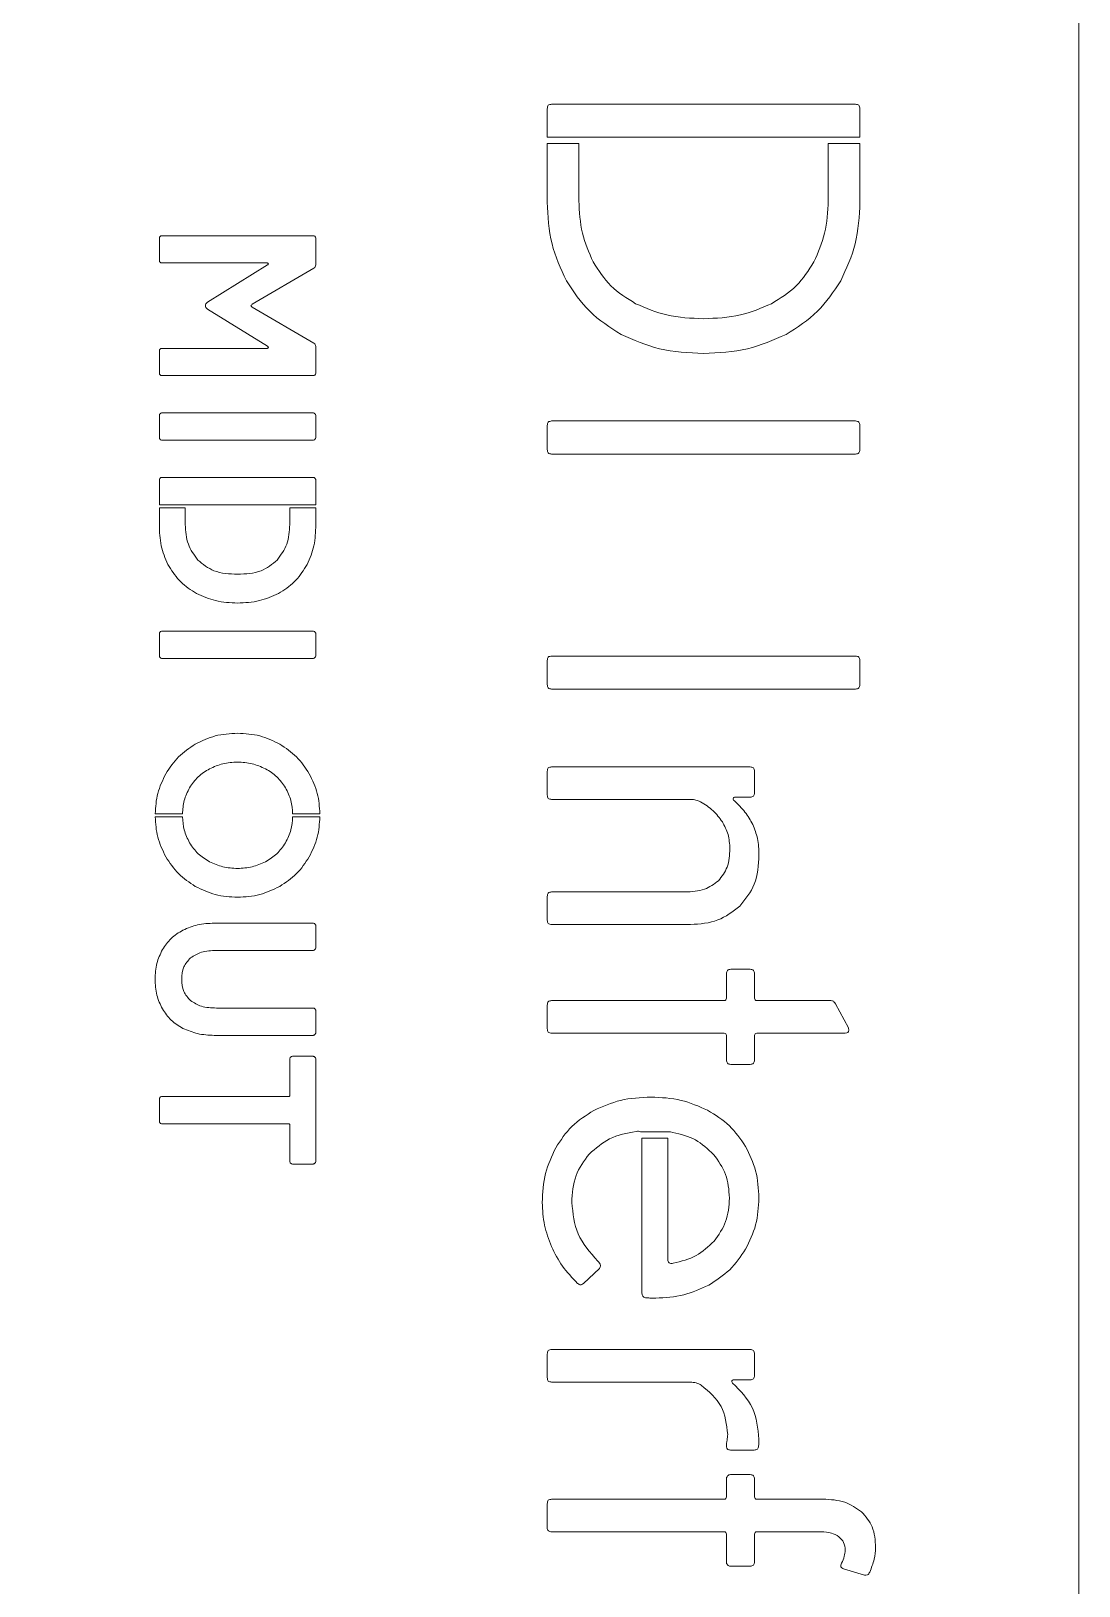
# Model space of a CAD drawing. Header units: millimetres. Extents: x 102.7 to 194.7, y 56.5 to 153.8.
# Drawn here: x 130.95 to 147.7, y 80.92 to 105.78 of the extents above; entities that cross this region are included whole.
import ezdxf

# ---------------------------------------------------------------- set-up
doc = ezdxf.new("R2010")
doc.units = ezdxf.units.MM
doc.header["$MEASUREMENT"] = 0
doc.layers.add('Engravings', color=7, linetype='Continuous', lineweight=0)
doc.layers.add('Outlines', color=7, linetype='Continuous', lineweight=0)

# ---------------------------------------------------------------- blocks, each defined once
blk = doc.blocks.new('Block_2')
at = {"layer": 'Engravings', "color": 18, "lineweight": 0, "true_color": 0x000000}
for points, knots in [([(139.739, 104.081), (139.739, 104.081), (143.653, 104.081), (143.653, 104.081), (143.653, 104.081), (144.196, 104.081), (144.196, 104.081), (144.196, 104.081), (144.196, 104.538), (144.196, 104.538), (144.193, 104.559), (144.19, 104.58), (144.178, 104.592), (144.166, 104.604), (144.145, 104.607), (144.124, 104.61), (144.124, 104.61), (139.267, 104.61), (139.267, 104.61), (139.246, 104.607), (139.226, 104.604), (139.214, 104.592), (139.202, 104.58), (139.199, 104.559), (139.196, 104.538), (139.196, 104.538), (139.196, 104.081), (139.196, 104.081), (139.196, 104.081), (139.739, 104.081), (139.739, 104.081)], [0, 0, 0, 0, 1, 1, 1, 2, 2, 2, 3, 3, 3, 4, 4, 4, 5, 5, 5, 6, 6, 6, 7, 7, 7, 8, 8, 8, 9, 9, 9, 10, 10, 10, 10]), ([(143.689, 103.981), (143.689, 103.981), (143.689, 103.067), (143.689, 103.067), (143.68, 102.891), (143.672, 102.715), (143.631, 102.547), (143.593, 102.39), (143.527, 102.239), (143.46, 102.088), (143.374, 101.953), (143.287, 101.818), (143.176, 101.707), (143.062, 101.594), (142.922, 101.507), (142.782, 101.421), (142.618, 101.351), (142.455, 101.281), (142.285, 101.241), (142.094, 101.196), (141.895, 101.189), (141.696, 101.181), (141.497, 101.189), (141.297, 101.196), (141.107, 101.241), (140.937, 101.281), (140.773, 101.351), (140.61, 101.421), (140.47, 101.507), (140.33, 101.594), (140.215, 101.707), (140.104, 101.818), (140.018, 101.953), (139.932, 102.088), (139.865, 102.239), (139.798, 102.39), (139.76, 102.547), (139.719, 102.715), (139.711, 102.891), (139.703, 103.067), (139.703, 103.067), (139.703, 103.981), (139.703, 103.981), (139.703, 103.981), (139.196, 103.981), (139.196, 103.981), (139.196, 103.981), (139.196, 103.046), (139.196, 103.046), (139.207, 102.819), (139.218, 102.593), (139.273, 102.378), (139.324, 102.175), (139.413, 101.982), (139.503, 101.788), (139.617, 101.615), (139.731, 101.441), (139.875, 101.299), (140.022, 101.155), (140.2, 101.043), (140.378, 100.931), (140.579, 100.842), (140.781, 100.752), (140.991, 100.701), (141.219, 100.646), (141.457, 100.635), (141.696, 100.624), (141.934, 100.635), (142.173, 100.646), (142.4, 100.701), (142.611, 100.752), (142.812, 100.842), (143.014, 100.931), (143.192, 101.043), (143.37, 101.155), (143.516, 101.299), (143.661, 101.441), (143.775, 101.615), (143.889, 101.788), (143.978, 101.982), (144.068, 102.175), (144.119, 102.378), (144.173, 102.593), (144.185, 102.819), (144.196, 103.046), (144.196, 103.046), (144.196, 103.981), (144.196, 103.981), (144.196, 103.981), (143.689, 103.981), (143.689, 103.981)], [0, 0, 0, 0, 1, 1, 1, 2, 2, 2, 3, 3, 3, 4, 4, 4, 5, 5, 5, 6, 6, 6, 7, 7, 7, 8, 8, 8, 9, 9, 9, 10, 10, 10, 11, 11, 11, 12, 12, 12, 13, 13, 13, 14, 14, 14, 15, 15, 15, 16, 16, 16, 17, 17, 17, 18, 18, 18, 19, 19, 19, 20, 20, 20, 21, 21, 21, 22, 22, 22, 23, 23, 23, 24, 24, 24, 25, 25, 25, 26, 26, 26, 27, 27, 27, 28, 28, 28, 29, 29, 29, 30, 30, 30, 30])]:
    blk.add_open_spline(points, degree=3, knots=knots, dxfattribs=at)
blk = doc.blocks.new('Block_6')
at = {"layer": 'Engravings', "color": 18, "lineweight": 0, "true_color": 0x000000}
for points, knots in [([(133.431, 98.207), (133.431, 98.207), (135.06, 98.207), (135.06, 98.207), (135.06, 98.207), (135.496, 98.207), (135.496, 98.207), (135.496, 98.207), (135.496, 98.6), (135.496, 98.6), (135.495, 98.606), (135.495, 98.612), (135.493, 98.617), (135.491, 98.622), (135.487, 98.626), (135.483, 98.631), (135.479, 98.634), (135.475, 98.638), (135.469, 98.64), (135.464, 98.642), (135.459, 98.643), (135.453, 98.643), (135.453, 98.643), (133.039, 98.643), (133.039, 98.643), (133.033, 98.643), (133.027, 98.642), (133.022, 98.64), (133.017, 98.638), (133.013, 98.634), (133.008, 98.631), (133.005, 98.626), (133.001, 98.622), (132.999, 98.617), (132.997, 98.612), (132.996, 98.606), (132.996, 98.6), (132.996, 98.6), (132.996, 98.207), (132.996, 98.207), (132.996, 98.207), (133.431, 98.207), (133.431, 98.207)], [0, 0, 0, 0, 1, 1, 1, 2, 2, 2, 3, 3, 3, 4, 4, 4, 5, 5, 5, 6, 6, 6, 7, 7, 7, 8, 8, 8, 9, 9, 9, 10, 10, 10, 11, 11, 11, 12, 12, 12, 13, 13, 13, 14, 14, 14, 14]), ([(135.082, 98.157), (135.082, 98.157), (135.082, 97.89), (135.082, 97.89), (135.074, 97.782), (135.067, 97.674), (135.032, 97.576), (134.998, 97.485), (134.94, 97.404), (134.881, 97.322), (134.799, 97.256), (134.716, 97.191), (134.623, 97.153), (134.508, 97.106), (134.377, 97.101), (134.246, 97.097), (134.115, 97.101), (133.984, 97.106), (133.869, 97.153), (133.776, 97.191), (133.693, 97.256), (133.61, 97.322), (133.552, 97.404), (133.493, 97.485), (133.46, 97.576), (133.424, 97.674), (133.417, 97.782), (133.41, 97.89), (133.41, 97.89), (133.41, 98.157), (133.41, 98.157), (133.41, 98.157), (132.996, 98.157), (132.996, 98.157), (132.996, 98.157), (132.996, 97.843), (132.996, 97.843), (133.002, 97.731), (133.007, 97.619), (133.035, 97.512), (133.061, 97.411), (133.106, 97.314), (133.151, 97.218), (133.209, 97.131), (133.266, 97.045), (133.339, 96.973), (133.412, 96.902), (133.501, 96.846), (133.59, 96.79), (133.691, 96.745), (133.791, 96.7), (133.896, 96.674), (134.009, 96.647), (134.128, 96.641), (134.246, 96.636), (134.364, 96.641), (134.482, 96.647), (134.595, 96.674), (134.7, 96.7), (134.801, 96.745), (134.901, 96.79), (134.99, 96.846), (135.079, 96.902), (135.153, 96.973), (135.226, 97.045), (135.283, 97.131), (135.34, 97.218), (135.386, 97.314), (135.431, 97.411), (135.457, 97.512), (135.484, 97.619), (135.49, 97.731), (135.496, 97.843), (135.496, 97.843), (135.496, 98.157), (135.496, 98.157), (135.496, 98.157), (135.082, 98.157), (135.082, 98.157)], [0, 0, 0, 0, 1, 1, 1, 2, 2, 2, 3, 3, 3, 4, 4, 4, 5, 5, 5, 6, 6, 6, 7, 7, 7, 8, 8, 8, 9, 9, 9, 10, 10, 10, 11, 11, 11, 12, 12, 12, 13, 13, 13, 14, 14, 14, 15, 15, 15, 16, 16, 16, 17, 17, 17, 18, 18, 18, 19, 19, 19, 20, 20, 20, 21, 21, 21, 22, 22, 22, 23, 23, 23, 24, 24, 24, 25, 25, 25, 26, 26, 26, 26])]:
    blk.add_open_spline(points, degree=3, knots=knots, dxfattribs=at)
blk = doc.blocks.new('Block_7')
at = {"layer": 'Engravings', "color": 18, "lineweight": 0, "true_color": 0x000000}
for points in [[(133.365, 93.268), (133.37, 93.339), (133.375, 93.41), (133.393, 93.477), (133.412, 93.548), (133.446, 93.616), (133.48, 93.684), (133.522, 93.745), (133.564, 93.807), (133.617, 93.857), (133.67, 93.907), (133.734, 93.947), (133.798, 93.986), (133.867, 94.017), (133.937, 94.048), (134.011, 94.066), (134.087, 94.085), (134.166, 94.089), (134.246, 94.093), (134.325, 94.089), (134.405, 94.085), (134.481, 94.066), (134.554, 94.048), (134.624, 94.017), (134.694, 93.986), (134.758, 93.947), (134.821, 93.907), (134.874, 93.857), (134.927, 93.807), (134.97, 93.745), (135.012, 93.684), (135.046, 93.616), (135.08, 93.548), (135.099, 93.477), (135.117, 93.41), (135.122, 93.339), (135.126, 93.268), (135.126, 93.268), (135.562, 93.268), (135.562, 93.268), (135.555, 93.378), (135.548, 93.487), (135.521, 93.591), (135.492, 93.7), (135.442, 93.804), (135.392, 93.907), (135.33, 94.002), (135.267, 94.097), (135.189, 94.176), (135.11, 94.255), (135.015, 94.318), (134.921, 94.381), (134.816, 94.431), (134.712, 94.482), (134.602, 94.511), (134.487, 94.541), (134.367, 94.547), (134.246, 94.554), (134.125, 94.547), (134.004, 94.541), (133.89, 94.511), (133.78, 94.482), (133.675, 94.431), (133.571, 94.381), (133.476, 94.318), (133.382, 94.255), (133.303, 94.176), (133.224, 94.097), (133.162, 94.002), (133.099, 93.907), (133.049, 93.804), (132.999, 93.7), (132.971, 93.591), (132.944, 93.487), (132.936, 93.378), (132.93, 93.268), (132.93, 93.268), (133.365, 93.268), (133.365, 93.268)], [(135.126, 93.218), (135.122, 93.147), (135.117, 93.077), (135.099, 93.01), (135.08, 92.938), (135.046, 92.87), (135.012, 92.802), (134.97, 92.741), (134.927, 92.68), (134.874, 92.629), (134.821, 92.579), (134.758, 92.54), (134.694, 92.5), (134.624, 92.469), (134.554, 92.438), (134.481, 92.42), (134.405, 92.401), (134.325, 92.397), (134.246, 92.393), (134.166, 92.397), (134.087, 92.401), (134.011, 92.42), (133.937, 92.438), (133.867, 92.469), (133.798, 92.5), (133.734, 92.54), (133.67, 92.579), (133.617, 92.629), (133.564, 92.68), (133.522, 92.741), (133.48, 92.802), (133.446, 92.87), (133.412, 92.938), (133.393, 93.01), (133.375, 93.077), (133.37, 93.147), (133.365, 93.218), (133.365, 93.218), (132.93, 93.218), (132.93, 93.218), (132.936, 93.109), (132.944, 92.999), (132.971, 92.895), (132.999, 92.786), (133.049, 92.682), (133.099, 92.579), (133.162, 92.484), (133.224, 92.389), (133.303, 92.311), (133.382, 92.232), (133.476, 92.169), (133.571, 92.106), (133.675, 92.055), (133.78, 92.005), (133.89, 91.976), (134.004, 91.946), (134.125, 91.939), (134.246, 91.932), (134.367, 91.939), (134.487, 91.946), (134.602, 91.976), (134.712, 92.005), (134.816, 92.055), (134.921, 92.106), (135.015, 92.169), (135.11, 92.232), (135.189, 92.311), (135.267, 92.389), (135.33, 92.484), (135.392, 92.579), (135.442, 92.682), (135.492, 92.786), (135.521, 92.895), (135.548, 92.999), (135.555, 93.109), (135.562, 93.218), (135.562, 93.218), (135.126, 93.218), (135.126, 93.218)]]:
    blk.add_open_spline(points, degree=3, knots=[0, 0, 0, 0, 1, 1, 1, 2, 2, 2, 3, 3, 3, 4, 4, 4, 5, 5, 5, 6, 6, 6, 7, 7, 7, 8, 8, 8, 9, 9, 9, 10, 10, 10, 11, 11, 11, 12, 12, 12, 13, 13, 13, 14, 14, 14, 15, 15, 15, 16, 16, 16, 17, 17, 17, 18, 18, 18, 19, 19, 19, 20, 20, 20, 21, 21, 21, 22, 22, 22, 23, 23, 23, 24, 24, 24, 25, 25, 25, 26, 26, 26, 26], dxfattribs=at)

msp = doc.modelspace()

# ---------------------------------------------------------------- linework, layer by layer
at = {"layer": 'Engravings', "color": 18, "lineweight": 0, "true_color": 0x000000}
for points, knots in [([(134.717, 102.072), (134.722, 102.072), (134.728, 102.071), (134.732, 102.069), (134.734, 102.067), (134.737, 102.064), (134.739, 102.061), (134.738, 102.057), (134.738, 102.053), (134.737, 102.05), (134.735, 102.046), (134.73, 102.043), (134.724, 102.04), (134.724, 102.04), (133.767, 101.443), (133.767, 101.443), (133.757, 101.435), (133.746, 101.428), (133.74, 101.417), (133.736, 101.409), (133.734, 101.399), (133.732, 101.39), (133.733, 101.379), (133.735, 101.369), (133.74, 101.36), (133.746, 101.35), (133.757, 101.343), (133.767, 101.336), (133.767, 101.336), (134.724, 100.74), (134.724, 100.74), (134.73, 100.737), (134.735, 100.734), (134.737, 100.729), (134.738, 100.726), (134.738, 100.722), (134.739, 100.718), (134.737, 100.715), (134.734, 100.712), (134.732, 100.71), (134.728, 100.708), (134.722, 100.708), (134.717, 100.707), (134.717, 100.707), (133.035, 100.707), (133.035, 100.707), (133.03, 100.707), (133.024, 100.707), (133.019, 100.705), (133.014, 100.703), (133.011, 100.7), (133.007, 100.697), (133.003, 100.693), (133, 100.689), (132.998, 100.684), (132.997, 100.679), (132.996, 100.674), (132.996, 100.668), (132.996, 100.668), (132.996, 100.311), (132.996, 100.311), (132.996, 100.305), (132.997, 100.3), (132.998, 100.295), (133, 100.29), (133.003, 100.286), (133.007, 100.282), (133.011, 100.279), (133.014, 100.276), (133.019, 100.274), (133.024, 100.272), (133.03, 100.272), (133.035, 100.272), (133.035, 100.272), (135.457, 100.272), (135.457, 100.272), (135.462, 100.272), (135.468, 100.272), (135.473, 100.274), (135.477, 100.276), (135.481, 100.279), (135.485, 100.282), (135.488, 100.286), (135.491, 100.29), (135.493, 100.295), (135.495, 100.3), (135.495, 100.305), (135.496, 100.311), (135.496, 100.311), (135.496, 100.74), (135.496, 100.74), (135.495, 100.75), (135.493, 100.76), (135.489, 100.768), (135.484, 100.777), (135.476, 100.783), (135.467, 100.79), (135.467, 100.79), (134.482, 101.368), (134.482, 101.368), (134.475, 101.371), (134.469, 101.374), (134.465, 101.379), (134.463, 101.382), (134.462, 101.386), (134.46, 101.39), (134.462, 101.392), (134.464, 101.394), (134.465, 101.397), (134.47, 101.402), (134.476, 101.407), (134.482, 101.411), (134.482, 101.411), (135.467, 101.99), (135.467, 101.99), (135.476, 101.996), (135.484, 102.002), (135.489, 102.011), (135.493, 102.019), (135.495, 102.029), (135.496, 102.04), (135.496, 102.04), (135.496, 102.468), (135.496, 102.468), (135.495, 102.474), (135.495, 102.479), (135.493, 102.484), (135.491, 102.489), (135.488, 102.493), (135.485, 102.497), (135.481, 102.5), (135.477, 102.503), (135.473, 102.505), (135.468, 102.507), (135.462, 102.507), (135.457, 102.507), (135.457, 102.507), (133.035, 102.507), (133.035, 102.507), (133.03, 102.507), (133.024, 102.507), (133.019, 102.505), (133.014, 102.503), (133.011, 102.5), (133.007, 102.497), (133.003, 102.493), (133, 102.489), (132.998, 102.484), (132.997, 102.479), (132.996, 102.474), (132.996, 102.468), (132.996, 102.468), (132.996, 102.111), (132.996, 102.111), (132.996, 102.105), (132.997, 102.1), (132.998, 102.095), (133, 102.09), (133.003, 102.086), (133.007, 102.082), (133.011, 102.079), (133.014, 102.076), (133.019, 102.074), (133.024, 102.072), (133.03, 102.072), (133.035, 102.072), (133.035, 102.072), (134.717, 102.072), (134.717, 102.072)], [0, 0, 0, 0, 1, 1, 1, 2, 2, 2, 3, 3, 3, 4, 4, 4, 5, 5, 5, 6, 6, 6, 7, 7, 7, 8, 8, 8, 9, 9, 9, 10, 10, 10, 11, 11, 11, 12, 12, 12, 13, 13, 13, 14, 14, 14, 15, 15, 15, 16, 16, 16, 17, 17, 17, 18, 18, 18, 19, 19, 19, 20, 20, 20, 21, 21, 21, 22, 22, 22, 23, 23, 23, 24, 24, 24, 25, 25, 25, 26, 26, 26, 27, 27, 27, 28, 28, 28, 29, 29, 29, 30, 30, 30, 31, 31, 31, 32, 32, 32, 33, 33, 33, 34, 34, 34, 35, 35, 35, 36, 36, 36, 37, 37, 37, 38, 38, 38, 39, 39, 39, 40, 40, 40, 41, 41, 41, 42, 42, 42, 43, 43, 43, 44, 44, 44, 45, 45, 45, 46, 46, 46, 47, 47, 47, 48, 48, 48, 49, 49, 49, 50, 50, 50, 51, 51, 51, 52, 52, 52, 53, 53, 53, 54, 54, 54, 55, 55, 55, 56, 56, 56, 56]), ([(133.039, 99.675), (133.033, 99.675), (133.027, 99.674), (133.022, 99.672), (133.017, 99.67), (133.013, 99.666), (133.008, 99.663), (133.005, 99.658), (133.001, 99.654), (132.999, 99.649), (132.997, 99.644), (132.996, 99.638), (132.996, 99.632), (132.996, 99.632), (132.996, 99.282), (132.996, 99.282), (132.996, 99.277), (132.997, 99.271), (132.999, 99.266), (133.001, 99.261), (133.005, 99.256), (133.008, 99.252), (133.013, 99.248), (133.017, 99.245), (133.022, 99.243), (133.027, 99.241), (133.033, 99.24), (133.039, 99.24), (133.039, 99.24), (135.453, 99.24), (135.453, 99.24), (135.459, 99.24), (135.464, 99.241), (135.469, 99.243), (135.474, 99.245), (135.479, 99.248), (135.483, 99.252), (135.487, 99.256), (135.491, 99.261), (135.493, 99.266), (135.495, 99.271), (135.495, 99.277), (135.496, 99.282), (135.496, 99.282), (135.496, 99.632), (135.496, 99.632), (135.495, 99.638), (135.495, 99.644), (135.493, 99.649), (135.491, 99.654), (135.487, 99.658), (135.483, 99.663), (135.479, 99.666), (135.474, 99.67), (135.469, 99.672), (135.464, 99.674), (135.459, 99.675), (135.453, 99.675), (135.453, 99.675), (133.039, 99.675), (133.039, 99.675)], [0, 0, 0, 0, 1, 1, 1, 2, 2, 2, 3, 3, 3, 4, 4, 4, 5, 5, 5, 6, 6, 6, 7, 7, 7, 8, 8, 8, 9, 9, 9, 10, 10, 10, 11, 11, 11, 12, 12, 12, 13, 13, 13, 14, 14, 14, 15, 15, 15, 16, 16, 16, 17, 17, 17, 18, 18, 18, 19, 19, 19, 20, 20, 20, 20]), ([(139.196, 99.474), (139.196, 99.474), (139.196, 99.088), (139.196, 99.088), (139.199, 99.068), (139.202, 99.047), (139.214, 99.035), (139.226, 99.023), (139.246, 99.02), (139.267, 99.017), (139.267, 99.017), (144.124, 99.017), (144.124, 99.017), (144.145, 99.02), (144.166, 99.023), (144.178, 99.035), (144.19, 99.047), (144.193, 99.068), (144.196, 99.088), (144.196, 99.088), (144.196, 99.474), (144.196, 99.474), (144.193, 99.495), (144.19, 99.516), (144.178, 99.528), (144.166, 99.54), (144.145, 99.543), (144.124, 99.546), (144.124, 99.546), (139.267, 99.546), (139.267, 99.546), (139.246, 99.543), (139.226, 99.54), (139.214, 99.528), (139.202, 99.516), (139.199, 99.495), (139.196, 99.474)], [0, 0, 0, 0, 1, 1, 1, 2, 2, 2, 3, 3, 3, 4, 4, 4, 5, 5, 5, 6, 6, 6, 7, 7, 7, 8, 8, 8, 9, 9, 9, 10, 10, 10, 11, 11, 11, 12, 12, 12, 12]), ([(133.039, 96.186), (133.033, 96.185), (133.027, 96.185), (133.022, 96.183), (133.017, 96.181), (133.013, 96.177), (133.008, 96.173), (133.005, 96.169), (133.001, 96.165), (132.999, 96.16), (132.997, 96.155), (132.996, 96.149), (132.996, 96.143), (132.996, 96.143), (132.996, 95.793), (132.996, 95.793), (132.996, 95.787), (132.997, 95.782), (132.999, 95.777), (133.001, 95.772), (133.005, 95.767), (133.008, 95.763), (133.013, 95.759), (133.017, 95.755), (133.022, 95.753), (133.027, 95.751), (133.033, 95.751), (133.039, 95.75), (133.039, 95.75), (135.453, 95.75), (135.453, 95.75), (135.459, 95.751), (135.464, 95.751), (135.469, 95.753), (135.474, 95.755), (135.479, 95.759), (135.483, 95.763), (135.487, 95.767), (135.491, 95.772), (135.493, 95.777), (135.495, 95.782), (135.495, 95.787), (135.496, 95.793), (135.496, 95.793), (135.496, 96.143), (135.496, 96.143), (135.495, 96.149), (135.495, 96.155), (135.493, 96.16), (135.491, 96.165), (135.487, 96.169), (135.483, 96.173), (135.479, 96.177), (135.474, 96.181), (135.469, 96.183), (135.464, 96.185), (135.459, 96.185), (135.453, 96.186), (135.453, 96.186), (133.039, 96.186), (133.039, 96.186)], [0, 0, 0, 0, 1, 1, 1, 2, 2, 2, 3, 3, 3, 4, 4, 4, 5, 5, 5, 6, 6, 6, 7, 7, 7, 8, 8, 8, 9, 9, 9, 10, 10, 10, 11, 11, 11, 12, 12, 12, 13, 13, 13, 14, 14, 14, 15, 15, 15, 16, 16, 16, 17, 17, 17, 18, 18, 18, 19, 19, 19, 20, 20, 20, 20]), ([(139.196, 95.717), (139.196, 95.717), (139.196, 95.331), (139.196, 95.331), (139.199, 95.311), (139.202, 95.29), (139.214, 95.278), (139.226, 95.266), (139.246, 95.263), (139.267, 95.26), (139.267, 95.26), (144.124, 95.26), (144.124, 95.26), (144.145, 95.263), (144.166, 95.266), (144.178, 95.278), (144.19, 95.29), (144.193, 95.311), (144.196, 95.331), (144.196, 95.331), (144.196, 95.717), (144.196, 95.717), (144.193, 95.738), (144.19, 95.759), (144.178, 95.771), (144.166, 95.783), (144.145, 95.786), (144.124, 95.788), (144.124, 95.788), (139.267, 95.788), (139.267, 95.788), (139.246, 95.786), (139.226, 95.783), (139.214, 95.771), (139.202, 95.759), (139.199, 95.738), (139.196, 95.717)], [0, 0, 0, 0, 1, 1, 1, 2, 2, 2, 3, 3, 3, 4, 4, 4, 5, 5, 5, 6, 6, 6, 7, 7, 7, 8, 8, 8, 9, 9, 9, 10, 10, 10, 11, 11, 11, 12, 12, 12, 12]), ([(142.117, 92.71), (142.112, 92.607), (142.107, 92.505), (142.072, 92.413), (142.041, 92.335), (141.988, 92.265), (141.935, 92.196), (141.863, 92.144), (141.791, 92.092), (141.711, 92.062), (141.616, 92.026), (141.509, 92.022), (141.403, 92.017), (141.403, 92.017), (139.267, 92.017), (139.267, 92.017), (139.246, 92.014), (139.226, 92.011), (139.214, 91.999), (139.202, 91.987), (139.199, 91.966), (139.196, 91.946), (139.196, 91.946), (139.196, 91.567), (139.196, 91.567), (139.199, 91.546), (139.202, 91.525), (139.214, 91.513), (139.226, 91.502), (139.246, 91.499), (139.267, 91.496), (139.267, 91.496), (141.489, 91.496), (141.489, 91.496), (141.639, 91.506), (141.79, 91.517), (141.924, 91.569), (142.05, 91.618), (142.162, 91.703), (142.274, 91.788), (142.364, 91.901), (142.453, 92.013), (142.505, 92.14), (142.563, 92.284), (142.572, 92.447), (142.581, 92.61), (142.578, 92.698), (142.575, 92.786), (142.557, 92.871), (142.54, 92.947), (142.511, 93.022), (142.482, 93.096), (142.443, 93.164), (142.405, 93.232), (142.358, 93.294), (142.308, 93.359), (142.249, 93.417), (142.189, 93.474), (142.18, 93.48), (142.172, 93.486), (142.169, 93.495), (142.167, 93.5), (142.167, 93.507), (142.167, 93.513), (142.171, 93.519), (142.175, 93.524), (142.18, 93.527), (142.186, 93.531), (142.195, 93.531), (142.203, 93.531), (142.203, 93.531), (142.439, 93.531), (142.439, 93.531), (142.459, 93.534), (142.48, 93.537), (142.492, 93.549), (142.504, 93.561), (142.507, 93.582), (142.51, 93.603), (142.51, 93.603), (142.51, 93.946), (142.51, 93.946), (142.507, 93.966), (142.504, 93.987), (142.492, 93.999), (142.48, 94.011), (142.459, 94.014), (142.439, 94.017), (142.439, 94.017), (139.267, 94.017), (139.267, 94.017), (139.246, 94.014), (139.226, 94.011), (139.214, 93.999), (139.202, 93.987), (139.199, 93.966), (139.196, 93.946), (139.196, 93.946), (139.196, 93.567), (139.196, 93.567), (139.199, 93.546), (139.202, 93.525), (139.214, 93.513), (139.226, 93.502), (139.246, 93.499), (139.267, 93.496), (139.267, 93.496), (141.496, 93.496), (141.496, 93.496), (141.522, 93.494), (141.548, 93.493), (141.573, 93.487), (141.598, 93.481), (141.622, 93.47), (141.646, 93.46), (141.717, 93.416), (141.788, 93.371), (141.848, 93.315), (141.903, 93.263), (141.95, 93.201), (141.996, 93.138), (142.031, 93.072), (142.067, 93.006), (142.087, 92.935), (142.107, 92.863), (142.112, 92.786), (142.117, 92.71)], [0, 0, 0, 0, 1, 1, 1, 2, 2, 2, 3, 3, 3, 4, 4, 4, 5, 5, 5, 6, 6, 6, 7, 7, 7, 8, 8, 8, 9, 9, 9, 10, 10, 10, 11, 11, 11, 12, 12, 12, 13, 13, 13, 14, 14, 14, 15, 15, 15, 16, 16, 16, 17, 17, 17, 18, 18, 18, 19, 19, 19, 20, 20, 20, 21, 21, 21, 22, 22, 22, 23, 23, 23, 24, 24, 24, 25, 25, 25, 26, 26, 26, 27, 27, 27, 28, 28, 28, 29, 29, 29, 30, 30, 30, 31, 31, 31, 32, 32, 32, 33, 33, 33, 34, 34, 34, 35, 35, 35, 36, 36, 36, 37, 37, 37, 38, 38, 38, 39, 39, 39, 40, 40, 40, 41, 41, 41, 42, 42, 42, 42]), ([(135.453, 89.725), (135.459, 89.726), (135.464, 89.726), (135.469, 89.728), (135.474, 89.73), (135.479, 89.734), (135.483, 89.738), (135.487, 89.742), (135.491, 89.747), (135.493, 89.752), (135.495, 89.757), (135.495, 89.762), (135.496, 89.768), (135.496, 89.768), (135.496, 90.118), (135.496, 90.118), (135.495, 90.124), (135.495, 90.13), (135.493, 90.135), (135.491, 90.14), (135.487, 90.144), (135.483, 90.148), (135.479, 90.152), (135.474, 90.156), (135.469, 90.158), (135.464, 90.16), (135.459, 90.16), (135.453, 90.161), (135.453, 90.161), (133.907, 90.161), (133.907, 90.161), (133.825, 90.164), (133.743, 90.166), (133.668, 90.191), (133.607, 90.211), (133.55, 90.246), (133.494, 90.281), (133.453, 90.326), (133.412, 90.372), (133.388, 90.426), (133.362, 90.485), (133.357, 90.553), (133.353, 90.622), (133.357, 90.69), (133.362, 90.759), (133.388, 90.818), (133.412, 90.871), (133.453, 90.917), (133.494, 90.963), (133.55, 90.998), (133.607, 91.032), (133.668, 91.053), (133.743, 91.077), (133.825, 91.08), (133.907, 91.082), (133.907, 91.082), (135.453, 91.082), (135.453, 91.082), (135.459, 91.083), (135.464, 91.083), (135.469, 91.086), (135.474, 91.088), (135.479, 91.091), (135.483, 91.095), (135.487, 91.099), (135.491, 91.104), (135.493, 91.109), (135.495, 91.114), (135.495, 91.12), (135.496, 91.125), (135.496, 91.125), (135.496, 91.475), (135.496, 91.475), (135.495, 91.481), (135.495, 91.487), (135.493, 91.492), (135.491, 91.497), (135.487, 91.501), (135.483, 91.506), (135.479, 91.509), (135.474, 91.513), (135.469, 91.515), (135.464, 91.517), (135.459, 91.518), (135.453, 91.518), (135.453, 91.518), (133.874, 91.518), (133.874, 91.518), (133.784, 91.514), (133.693, 91.511), (133.607, 91.49), (133.527, 91.472), (133.451, 91.44), (133.374, 91.407), (133.307, 91.367), (133.24, 91.327), (133.185, 91.274), (133.13, 91.222), (133.087, 91.159), (133.044, 91.095), (133.01, 91.023), (132.976, 90.951), (132.957, 90.876), (132.936, 90.794), (132.932, 90.708), (132.928, 90.622), (132.932, 90.536), (132.936, 90.45), (132.957, 90.368), (132.976, 90.292), (133.01, 90.22), (133.044, 90.148), (133.087, 90.085), (133.13, 90.021), (133.185, 89.969), (133.24, 89.917), (133.307, 89.876), (133.374, 89.836), (133.451, 89.804), (133.527, 89.771), (133.607, 89.753), (133.693, 89.733), (133.784, 89.729), (133.874, 89.725), (133.874, 89.725), (135.453, 89.725), (135.453, 89.725)], [0, 0, 0, 0, 1, 1, 1, 2, 2, 2, 3, 3, 3, 4, 4, 4, 5, 5, 5, 6, 6, 6, 7, 7, 7, 8, 8, 8, 9, 9, 9, 10, 10, 10, 11, 11, 11, 12, 12, 12, 13, 13, 13, 14, 14, 14, 15, 15, 15, 16, 16, 16, 17, 17, 17, 18, 18, 18, 19, 19, 19, 20, 20, 20, 21, 21, 21, 22, 22, 22, 23, 23, 23, 24, 24, 24, 25, 25, 25, 26, 26, 26, 27, 27, 27, 28, 28, 28, 29, 29, 29, 30, 30, 30, 31, 31, 31, 32, 32, 32, 33, 33, 33, 34, 34, 34, 35, 35, 35, 36, 36, 36, 37, 37, 37, 38, 38, 38, 39, 39, 39, 40, 40, 40, 41, 41, 41, 42, 42, 42, 42]), ([(142.439, 90.781), (142.439, 90.781), (142.132, 90.781), (142.132, 90.781), (142.111, 90.778), (142.09, 90.775), (142.078, 90.763), (142.066, 90.752), (142.063, 90.731), (142.06, 90.71), (142.06, 90.71), (142.06, 90.317), (142.06, 90.317), (142.059, 90.307), (142.057, 90.296), (142.051, 90.29), (142.045, 90.284), (142.035, 90.283), (142.024, 90.281), (142.024, 90.281), (139.267, 90.281), (139.267, 90.281), (139.246, 90.278), (139.226, 90.275), (139.214, 90.263), (139.202, 90.252), (139.199, 90.231), (139.196, 90.21), (139.196, 90.21), (139.196, 89.831), (139.196, 89.831), (139.199, 89.811), (139.202, 89.79), (139.214, 89.778), (139.226, 89.766), (139.246, 89.763), (139.267, 89.76), (139.267, 89.76), (142.024, 89.76), (142.024, 89.76), (142.035, 89.758), (142.045, 89.757), (142.051, 89.751), (142.057, 89.745), (142.059, 89.735), (142.06, 89.724), (142.06, 89.724), (142.06, 89.331), (142.06, 89.331), (142.063, 89.311), (142.066, 89.29), (142.078, 89.278), (142.09, 89.266), (142.111, 89.263), (142.132, 89.26), (142.132, 89.26), (142.439, 89.26), (142.439, 89.26), (142.459, 89.263), (142.48, 89.266), (142.492, 89.278), (142.504, 89.29), (142.507, 89.311), (142.51, 89.331), (142.51, 89.331), (142.51, 89.724), (142.51, 89.724), (142.512, 89.735), (142.513, 89.745), (142.519, 89.751), (142.525, 89.757), (142.535, 89.758), (142.546, 89.76), (142.546, 89.76), (143.96, 89.76), (143.96, 89.76), (143.977, 89.762), (143.993, 89.763), (144.003, 89.772), (144.012, 89.781), (144.014, 89.795), (144.017, 89.81), (144.017, 89.817), (144.017, 89.823), (144.015, 89.83), (144.014, 89.835), (144.012, 89.84), (144.01, 89.846), (144.01, 89.846), (143.803, 90.231), (143.803, 90.231), (143.793, 90.246), (143.784, 90.26), (143.771, 90.269), (143.756, 90.278), (143.737, 90.28), (143.717, 90.281), (143.717, 90.281), (142.546, 90.281), (142.546, 90.281), (142.535, 90.283), (142.525, 90.284), (142.519, 90.29), (142.513, 90.296), (142.512, 90.307), (142.51, 90.317), (142.51, 90.317), (142.51, 90.71), (142.51, 90.71), (142.507, 90.731), (142.504, 90.752), (142.492, 90.763), (142.48, 90.775), (142.459, 90.778), (142.439, 90.781)], [0, 0, 0, 0, 1, 1, 1, 2, 2, 2, 3, 3, 3, 4, 4, 4, 5, 5, 5, 6, 6, 6, 7, 7, 7, 8, 8, 8, 9, 9, 9, 10, 10, 10, 11, 11, 11, 12, 12, 12, 13, 13, 13, 14, 14, 14, 15, 15, 15, 16, 16, 16, 17, 17, 17, 18, 18, 18, 19, 19, 19, 20, 20, 20, 21, 21, 21, 22, 22, 22, 23, 23, 23, 24, 24, 24, 25, 25, 25, 26, 26, 26, 27, 27, 27, 28, 28, 28, 29, 29, 29, 30, 30, 30, 31, 31, 31, 32, 32, 32, 33, 33, 33, 34, 34, 34, 35, 35, 35, 36, 36, 36, 37, 37, 37, 38, 38, 38, 38]), ([(135.124, 89.39), (135.119, 89.389), (135.113, 89.389), (135.108, 89.386), (135.103, 89.384), (135.098, 89.381), (135.094, 89.377), (135.09, 89.373), (135.087, 89.368), (135.085, 89.363), (135.083, 89.358), (135.082, 89.352), (135.082, 89.347), (135.082, 89.347), (135.082, 88.768), (135.082, 88.768), (135.081, 88.762), (135.08, 88.756), (135.076, 88.752), (135.073, 88.748), (135.066, 88.748), (135.06, 88.747), (135.06, 88.747), (133.039, 88.747), (133.039, 88.747), (133.033, 88.746), (133.027, 88.746), (133.022, 88.744), (133.017, 88.741), (133.013, 88.738), (133.008, 88.734), (133.005, 88.73), (133.001, 88.725), (132.999, 88.72), (132.997, 88.715), (132.996, 88.71), (132.996, 88.704), (132.996, 88.704), (132.996, 88.354), (132.996, 88.354), (132.996, 88.348), (132.997, 88.342), (132.999, 88.337), (133.001, 88.332), (133.005, 88.328), (133.008, 88.323), (133.013, 88.32), (133.017, 88.316), (133.022, 88.314), (133.027, 88.312), (133.033, 88.312), (133.039, 88.311), (133.039, 88.311), (135.06, 88.311), (135.06, 88.311), (135.066, 88.31), (135.073, 88.309), (135.076, 88.306), (135.08, 88.302), (135.081, 88.296), (135.082, 88.29), (135.082, 88.29), (135.082, 87.711), (135.082, 87.711), (135.082, 87.705), (135.083, 87.7), (135.085, 87.694), (135.087, 87.689), (135.09, 87.685), (135.094, 87.681), (135.098, 87.677), (135.103, 87.673), (135.108, 87.671), (135.113, 87.669), (135.119, 87.669), (135.124, 87.668), (135.124, 87.668), (135.453, 87.668), (135.453, 87.668), (135.459, 87.669), (135.464, 87.669), (135.469, 87.671), (135.474, 87.673), (135.479, 87.677), (135.483, 87.681), (135.487, 87.685), (135.491, 87.689), (135.493, 87.694), (135.495, 87.7), (135.495, 87.705), (135.496, 87.711), (135.496, 87.711), (135.496, 89.347), (135.496, 89.347), (135.495, 89.352), (135.495, 89.358), (135.493, 89.363), (135.491, 89.368), (135.487, 89.373), (135.483, 89.377), (135.479, 89.381), (135.474, 89.384), (135.469, 89.386), (135.464, 89.389), (135.459, 89.389), (135.453, 89.39), (135.453, 89.39), (135.124, 89.39), (135.124, 89.39)], [0, 0, 0, 0, 1, 1, 1, 2, 2, 2, 3, 3, 3, 4, 4, 4, 5, 5, 5, 6, 6, 6, 7, 7, 7, 8, 8, 8, 9, 9, 9, 10, 10, 10, 11, 11, 11, 12, 12, 12, 13, 13, 13, 14, 14, 14, 15, 15, 15, 16, 16, 16, 17, 17, 17, 18, 18, 18, 19, 19, 19, 20, 20, 20, 21, 21, 21, 22, 22, 22, 23, 23, 23, 24, 24, 24, 25, 25, 25, 26, 26, 26, 27, 27, 27, 28, 28, 28, 29, 29, 29, 30, 30, 30, 31, 31, 31, 32, 32, 32, 33, 33, 33, 34, 34, 34, 35, 35, 35, 36, 36, 36, 36]), ([(142.528, 87.559), (142.492, 87.694), (142.43, 87.821), (142.367, 87.949), (142.288, 88.066), (142.208, 88.182), (142.108, 88.278), (142.006, 88.376), (141.883, 88.452), (141.76, 88.528), (141.621, 88.589), (141.482, 88.651), (141.337, 88.686), (141.18, 88.724), (141.017, 88.731), (140.853, 88.738), (140.689, 88.731), (140.525, 88.723), (140.368, 88.685), (140.222, 88.649), (140.082, 88.587), (139.942, 88.524), (139.818, 88.446), (139.694, 88.368), (139.591, 88.268), (139.491, 88.169), (139.411, 88.048), (139.332, 87.928), (139.269, 87.793), (139.207, 87.659), (139.171, 87.518), (139.133, 87.368), (139.125, 87.21), (139.117, 87.053), (139.123, 86.931), (139.129, 86.809), (139.154, 86.691), (139.178, 86.575), (139.221, 86.462), (139.264, 86.349), (139.318, 86.241), (139.372, 86.133), (139.441, 86.036), (139.511, 85.937), (139.596, 85.848), (139.682, 85.76), (139.698, 85.747), (139.714, 85.734), (139.73, 85.735), (139.745, 85.735), (139.76, 85.748), (139.774, 85.76), (139.774, 85.76), (140.032, 85.996), (140.032, 85.996), (140.041, 86.013), (140.05, 86.031), (140.049, 86.047), (140.049, 86.073), (140.026, 86.095), (140.003, 86.117), (139.882, 86.254), (139.761, 86.391), (139.692, 86.551), (139.626, 86.704), (139.607, 86.879), (139.589, 87.053), (139.598, 87.201), (139.608, 87.349), (139.658, 87.482), (139.705, 87.606), (139.786, 87.717), (139.867, 87.828), (139.971, 87.919), (140.075, 88.01), (140.194, 88.07), (140.323, 88.134), (140.47, 88.161), (140.617, 88.189), (140.644, 88.192), (140.671, 88.195), (140.687, 88.183), (140.687, 88.183), (140.687, 88.182), (140.688, 88.181), (140.688, 88.181), (141.167, 88.181), (141.167, 88.181), (141.167, 88.181), (141.167, 88.181), (141.167, 88.181), (141.167, 88.181), (141.167, 88.181), (141.167, 88.181), (141.167, 88.181), (141.203, 88.174), (141.203, 88.174), (141.33, 88.144), (141.456, 88.114), (141.566, 88.054), (141.673, 87.995), (141.765, 87.908), (141.857, 87.821), (141.93, 87.718), (142.004, 87.616), (142.047, 87.502), (142.09, 87.384), (142.1, 87.254), (142.11, 87.124), (142.101, 86.995), (142.091, 86.865), (142.048, 86.748), (142.007, 86.636), (141.936, 86.536), (141.864, 86.435), (141.773, 86.349), (141.683, 86.264), (141.577, 86.205), (141.466, 86.144), (141.338, 86.113), (141.21, 86.081), (141.185, 86.078), (141.16, 86.076), (141.146, 86.087), (141.132, 86.098), (141.128, 86.122), (141.124, 86.146), (141.124, 86.146), (141.124, 88.081), (141.124, 88.081), (141.124, 88.081), (140.71, 88.081), (140.71, 88.081), (140.71, 88.081), (140.71, 85.603), (140.71, 85.603), (140.713, 85.585), (140.715, 85.568), (140.724, 85.556), (140.734, 85.544), (140.751, 85.538), (140.767, 85.531), (140.79, 85.529), (140.814, 85.527), (140.837, 85.526), (140.868, 85.524), (140.9, 85.524), (140.932, 85.524), (141.083, 85.532), (141.234, 85.54), (141.379, 85.576), (141.516, 85.611), (141.647, 85.671), (141.778, 85.731), (141.896, 85.807), (142.014, 85.883), (142.113, 85.979), (142.211, 86.074), (142.289, 86.19), (142.367, 86.306), (142.43, 86.433), (142.492, 86.561), (142.528, 86.695), (142.565, 86.833), (142.573, 86.979), (142.581, 87.124), (142.573, 87.272), (142.565, 87.419), (142.528, 87.559)], [0, 0, 0, 0, 1, 1, 1, 2, 2, 2, 3, 3, 3, 4, 4, 4, 5, 5, 5, 6, 6, 6, 7, 7, 7, 8, 8, 8, 9, 9, 9, 10, 10, 10, 11, 11, 11, 12, 12, 12, 13, 13, 13, 14, 14, 14, 15, 15, 15, 16, 16, 16, 17, 17, 17, 18, 18, 18, 19, 19, 19, 20, 20, 20, 21, 21, 21, 22, 22, 22, 23, 23, 23, 24, 24, 24, 25, 25, 25, 26, 26, 26, 27, 27, 27, 28, 28, 28, 29, 29, 29, 30, 30, 30, 31, 31, 31, 32, 32, 32, 33, 33, 33, 34, 34, 34, 35, 35, 35, 36, 36, 36, 37, 37, 37, 38, 38, 38, 39, 39, 39, 40, 40, 40, 41, 41, 41, 42, 42, 42, 43, 43, 43, 44, 44, 44, 45, 45, 45, 46, 46, 46, 47, 47, 47, 48, 48, 48, 49, 49, 49, 50, 50, 50, 51, 51, 51, 52, 52, 52, 53, 53, 53, 54, 54, 54, 55, 55, 55, 56, 56, 56, 56]), ([(142.439, 84.217), (142.459, 84.22), (142.48, 84.223), (142.492, 84.235), (142.504, 84.247), (142.507, 84.268), (142.51, 84.288), (142.51, 84.288), (142.51, 84.631), (142.51, 84.631), (142.507, 84.652), (142.504, 84.673), (142.492, 84.685), (142.48, 84.697), (142.459, 84.7), (142.439, 84.703), (142.439, 84.703), (139.267, 84.703), (139.267, 84.703), (139.246, 84.7), (139.226, 84.697), (139.214, 84.685), (139.202, 84.673), (139.199, 84.652), (139.196, 84.631), (139.196, 84.631), (139.196, 84.253), (139.196, 84.253), (139.199, 84.232), (139.202, 84.211), (139.214, 84.199), (139.226, 84.187), (139.246, 84.184), (139.267, 84.181), (139.267, 84.181), (141.482, 84.181), (141.482, 84.181), (141.515, 84.18), (141.548, 84.178), (141.58, 84.169), (141.608, 84.16), (141.634, 84.146), (141.66, 84.131), (141.783, 84.028), (141.906, 83.924), (141.976, 83.792), (142.046, 83.662), (142.064, 83.504), (142.082, 83.346), (142.081, 83.33), (142.08, 83.315), (142.079, 83.3), (142.077, 83.283), (142.074, 83.266), (142.071, 83.249), (142.068, 83.232), (142.065, 83.214), (142.063, 83.197), (142.061, 83.18), (142.061, 83.163), (142.06, 83.146), (142.064, 83.131), (142.067, 83.117), (142.076, 83.108), (142.087, 83.098), (142.106, 83.097), (142.124, 83.096), (142.124, 83.096), (142.503, 83.096), (142.503, 83.096), (142.524, 83.098), (142.545, 83.1), (142.557, 83.112), (142.567, 83.122), (142.571, 83.141), (142.574, 83.16), (142.576, 83.175), (142.579, 83.19), (142.58, 83.205), (142.581, 83.225), (142.581, 83.246), (142.581, 83.267), (142.564, 83.442), (142.547, 83.617), (142.476, 83.767), (142.406, 83.917), (142.283, 84.042), (142.16, 84.167), (142.154, 84.173), (142.148, 84.179), (142.146, 84.187), (142.145, 84.192), (142.145, 84.197), (142.146, 84.203), (142.15, 84.207), (142.154, 84.211), (142.158, 84.213), (142.165, 84.217), (142.173, 84.217), (142.182, 84.217), (142.182, 84.217), (142.439, 84.217), (142.439, 84.217)], [0, 0, 0, 0, 1, 1, 1, 2, 2, 2, 3, 3, 3, 4, 4, 4, 5, 5, 5, 6, 6, 6, 7, 7, 7, 8, 8, 8, 9, 9, 9, 10, 10, 10, 11, 11, 11, 12, 12, 12, 13, 13, 13, 14, 14, 14, 15, 15, 15, 16, 16, 16, 17, 17, 17, 18, 18, 18, 19, 19, 19, 20, 20, 20, 21, 21, 21, 22, 22, 22, 23, 23, 23, 24, 24, 24, 25, 25, 25, 26, 26, 26, 27, 27, 27, 28, 28, 28, 29, 29, 29, 30, 30, 30, 31, 31, 31, 32, 32, 32, 33, 33, 33, 34, 34, 34, 34]), ([(142.024, 81.788), (142.035, 81.787), (142.045, 81.786), (142.051, 81.78), (142.057, 81.774), (142.059, 81.763), (142.06, 81.753), (142.06, 81.753), (142.06, 81.31), (142.06, 81.31), (142.061, 81.301), (142.062, 81.292), (142.065, 81.283), (142.068, 81.275), (142.073, 81.267), (142.078, 81.26), (142.084, 81.254), (142.091, 81.247), (142.098, 81.244), (142.106, 81.24), (142.115, 81.239), (142.124, 81.238), (142.124, 81.238), (142.439, 81.238), (142.439, 81.238), (142.459, 81.241), (142.48, 81.244), (142.492, 81.256), (142.504, 81.268), (142.507, 81.289), (142.51, 81.31), (142.51, 81.31), (142.51, 81.753), (142.51, 81.753), (142.512, 81.763), (142.513, 81.774), (142.519, 81.78), (142.525, 81.786), (142.535, 81.787), (142.546, 81.788), (142.546, 81.788), (143.574, 81.788), (143.574, 81.788), (143.631, 81.787), (143.687, 81.785), (143.739, 81.769), (143.781, 81.756), (143.821, 81.733), (143.86, 81.71), (143.889, 81.681), (143.918, 81.652), (143.935, 81.617), (143.952, 81.581), (143.956, 81.538), (143.96, 81.496), (143.957, 81.462), (143.954, 81.429), (143.946, 81.397), (143.936, 81.36), (143.92, 81.324), (143.903, 81.288), (143.894, 81.267), (143.886, 81.246), (143.892, 81.23), (143.898, 81.216), (143.915, 81.206), (143.932, 81.196), (143.932, 81.196), (144.267, 81.096), (144.267, 81.096), (144.284, 81.095), (144.3, 81.095), (144.314, 81.101), (144.33, 81.109), (144.342, 81.127), (144.353, 81.146), (144.38, 81.213), (144.407, 81.281), (144.423, 81.351), (144.436, 81.412), (144.441, 81.475), (144.446, 81.538), (144.439, 81.653), (144.432, 81.767), (144.39, 81.867), (144.352, 81.956), (144.286, 82.033), (144.221, 82.11), (144.135, 82.168), (144.048, 82.226), (143.954, 82.26), (143.844, 82.299), (143.724, 82.304), (143.603, 82.31), (143.603, 82.31), (142.546, 82.31), (142.546, 82.31), (142.535, 82.311), (142.525, 82.313), (142.519, 82.319), (142.513, 82.325), (142.512, 82.335), (142.51, 82.346), (142.51, 82.346), (142.51, 82.631), (142.51, 82.631), (142.507, 82.652), (142.504, 82.673), (142.492, 82.685), (142.48, 82.697), (142.459, 82.7), (142.439, 82.703), (142.439, 82.703), (142.124, 82.703), (142.124, 82.703), (142.115, 82.702), (142.106, 82.701), (142.098, 82.697), (142.091, 82.694), (142.084, 82.688), (142.078, 82.681), (142.073, 82.674), (142.068, 82.666), (142.065, 82.658), (142.062, 82.65), (142.061, 82.641), (142.06, 82.631), (142.06, 82.631), (142.06, 82.346), (142.06, 82.346), (142.059, 82.335), (142.057, 82.325), (142.051, 82.319), (142.045, 82.313), (142.035, 82.311), (142.024, 82.31), (142.024, 82.31), (139.267, 82.31), (139.267, 82.31), (139.246, 82.307), (139.226, 82.304), (139.214, 82.292), (139.202, 82.28), (139.199, 82.259), (139.196, 82.238), (139.196, 82.238), (139.196, 81.853), (139.196, 81.853), (139.197, 81.844), (139.198, 81.835), (139.201, 81.827), (139.205, 81.819), (139.211, 81.813), (139.217, 81.806), (139.225, 81.801), (139.232, 81.796), (139.24, 81.793), (139.249, 81.79), (139.258, 81.789), (139.267, 81.788), (139.267, 81.788), (142.024, 81.788), (142.024, 81.788)], [0, 0, 0, 0, 1, 1, 1, 2, 2, 2, 3, 3, 3, 4, 4, 4, 5, 5, 5, 6, 6, 6, 7, 7, 7, 8, 8, 8, 9, 9, 9, 10, 10, 10, 11, 11, 11, 12, 12, 12, 13, 13, 13, 14, 14, 14, 15, 15, 15, 16, 16, 16, 17, 17, 17, 18, 18, 18, 19, 19, 19, 20, 20, 20, 21, 21, 21, 22, 22, 22, 23, 23, 23, 24, 24, 24, 25, 25, 25, 26, 26, 26, 27, 27, 27, 28, 28, 28, 29, 29, 29, 30, 30, 30, 31, 31, 31, 32, 32, 32, 33, 33, 33, 34, 34, 34, 35, 35, 35, 36, 36, 36, 37, 37, 37, 38, 38, 38, 39, 39, 39, 40, 40, 40, 41, 41, 41, 42, 42, 42, 43, 43, 43, 44, 44, 44, 45, 45, 45, 46, 46, 46, 47, 47, 47, 48, 48, 48, 49, 49, 49, 50, 50, 50, 51, 51, 51, 52, 52, 52, 53, 53, 53, 54, 54, 54, 54])]:
    msp.add_open_spline(points, degree=3, knots=knots, dxfattribs=at)
at = {"layer": 'Outlines', "color": 18, "lineweight": 0, "true_color": 0x000000}
msp.add_open_spline([(102.696, 61.456), (102.696, 58.694), (104.934, 56.456), (107.696, 56.456), (107.696, 56.456), (142.696, 56.456), (142.696, 56.456), (145.457, 56.456), (147.696, 58.694), (147.696, 61.456), (147.696, 61.456), (147.696, 148.8), (147.696, 148.8), (147.696, 151.561), (145.457, 153.8), (142.696, 153.8), (142.696, 153.8), (107.696, 153.8), (107.696, 153.8), (104.934, 153.8), (102.696, 151.561), (102.696, 148.8), (102.696, 148.8), (102.696, 61.456), (102.696, 61.456)], degree=3, knots=[0, 0, 0, 0, 1, 1, 1, 2, 2, 2, 3, 3, 3, 4, 4, 4, 5, 5, 5, 6, 6, 6, 7, 7, 7, 8, 8, 8, 8], dxfattribs=at)

# ---------------------------------------------------------------- block references
at = {"layer": 'Engravings'}
for name in ['Block_2', 'Block_6', 'Block_7']:
    msp.add_blockref(name, (0, 0), dxfattribs=at)

doc.saveas('drawing.dxf')
